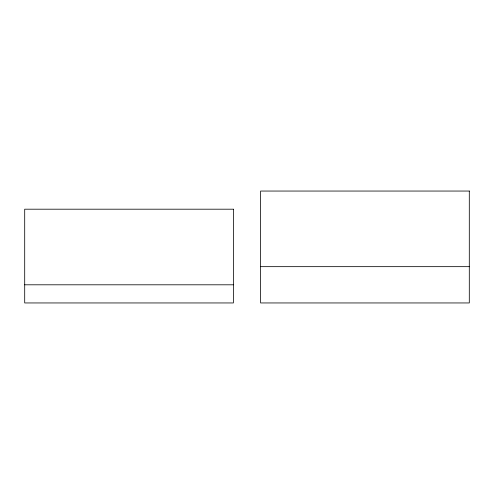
<?xml version="1.0" encoding="UTF-8"?>
<svg xmlns="http://www.w3.org/2000/svg" width="494" height="494" viewBox="0 0 494 494"><rect width="100%" height="100%" fill="white"/><g stroke="black" fill="none" stroke-linecap="round" stroke-linejoin="round"><path stroke-width="0.74" d="M260.61 266.661L469.3 266.661M24.7 284.803L233.39 284.803M469.3 191.048L260.61 191.048L260.61 302.952L469.3 302.952L469.3 191.048M233.39 209.197L24.7 209.197L24.7 302.952L233.39 302.952L233.39 209.197"/></g></svg>
